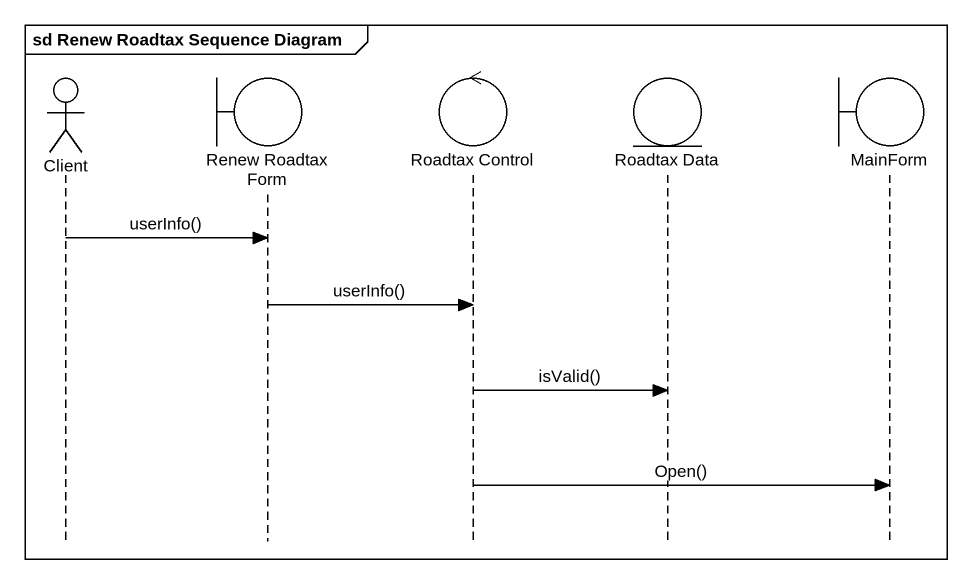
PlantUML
@startuml
mainframe sd Renew Roadtax Sequence Diagram
hide footbox
actor Client
boundary "Renew Roadtax Form" as Renew_Roadtax_Form
control "Roadtax Control" as Roadtax_Control
entity "Roadtax Data" as Roadtax_Data
boundary MainForm

Client -> Renew_Roadtax_Form : userInfo()
Renew_Roadtax_Form -> Roadtax_Control : userInfo()
Roadtax_Control -> Roadtax_Data : isValid()
Roadtax_Control -> MainForm : Open()
@enduml
